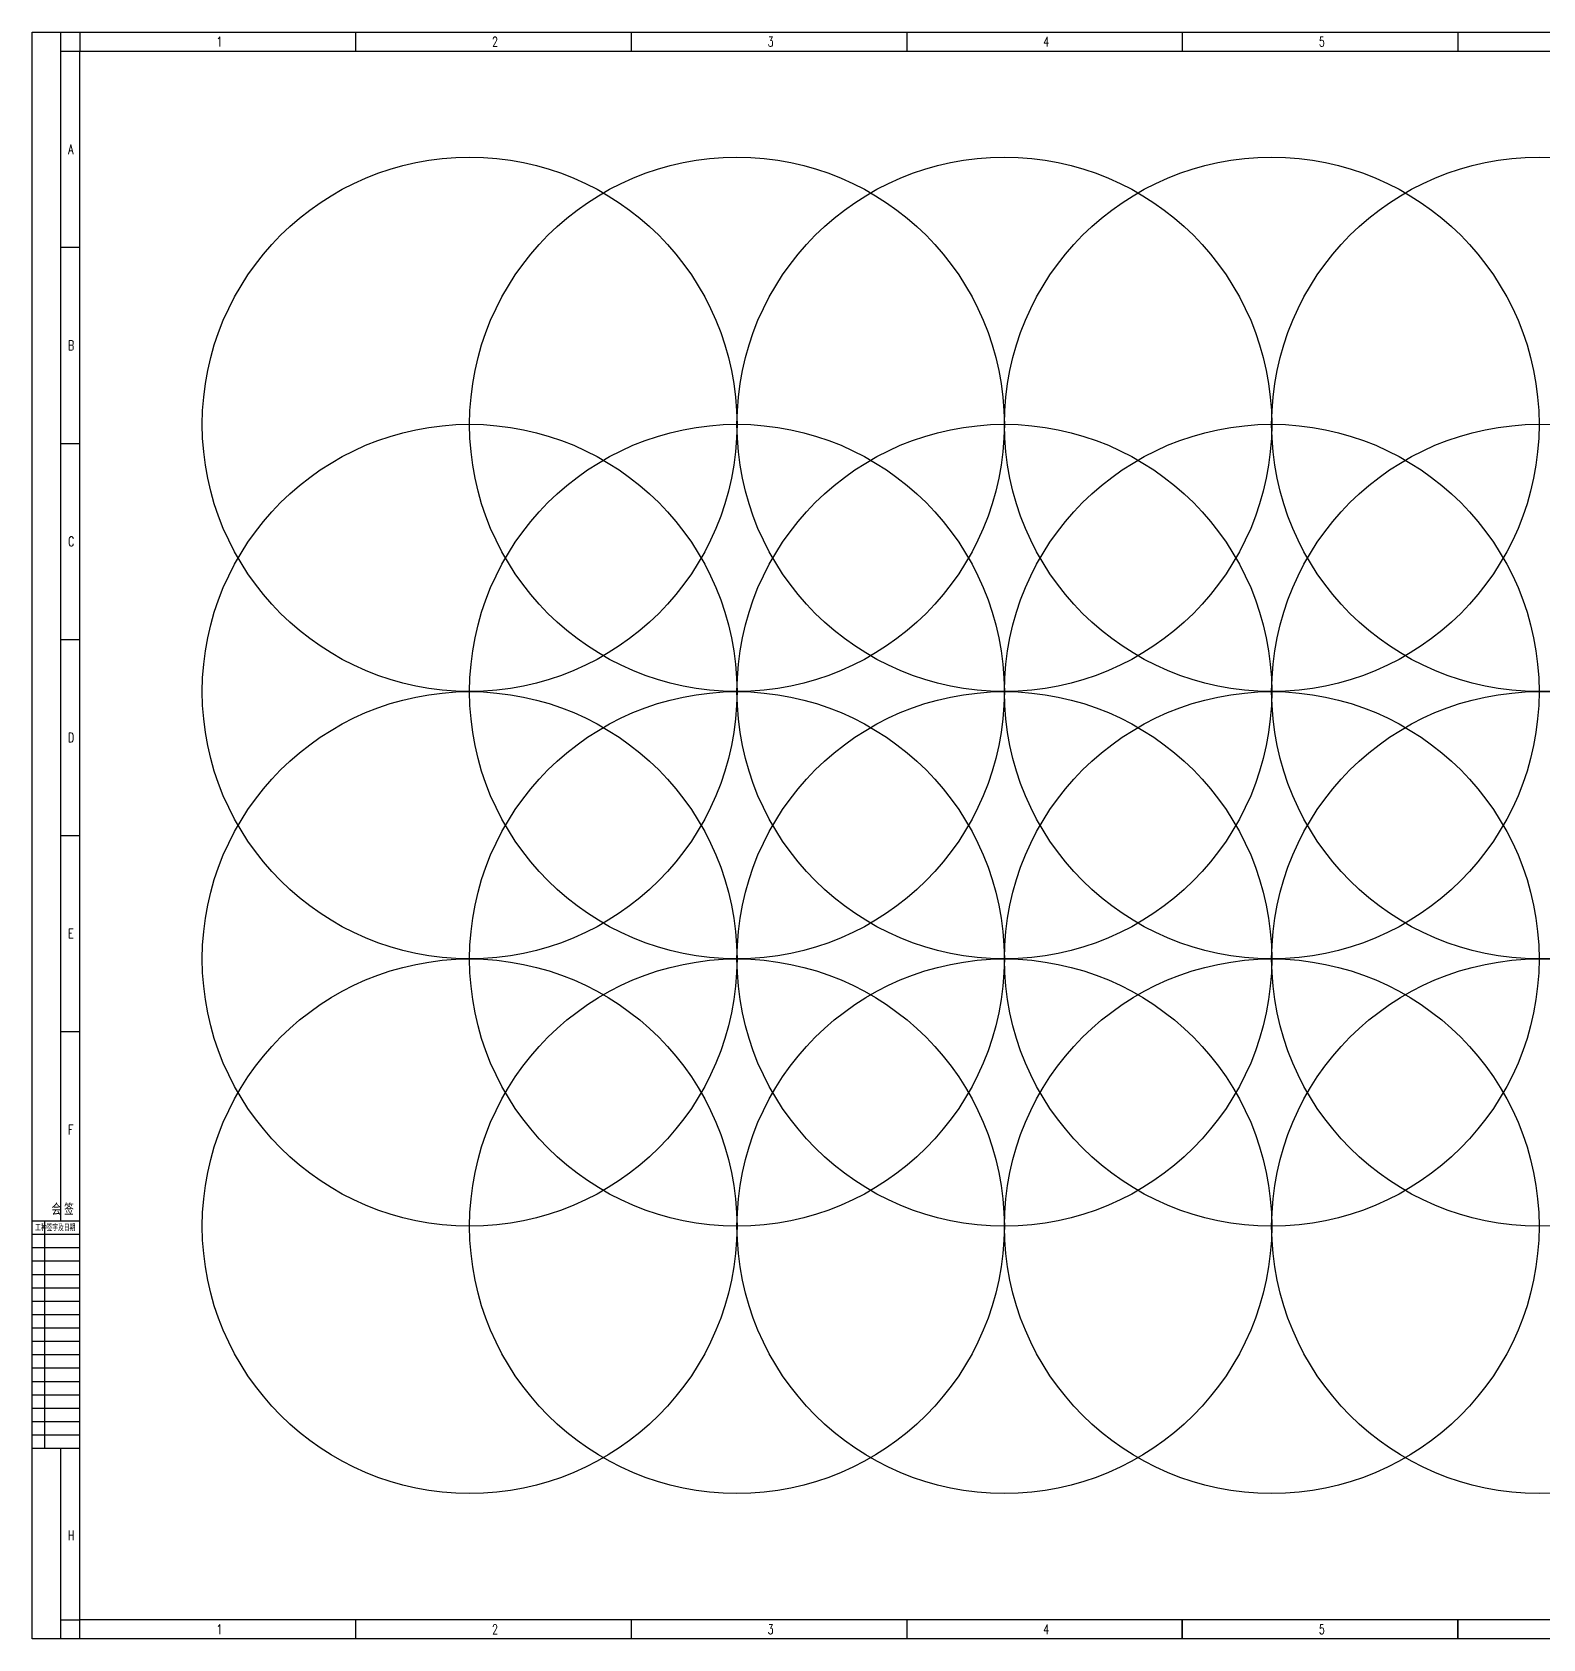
# Model space of a CAD drawing. Extents: x 8986 to 134227, y 7133 to 940687.
# Drawn here: x 8988 to 88053, y 767515 to 851615 of the extents above; entities that cross this region are included whole.
import ezdxf
from ezdxf.enums import TextEntityAlignment as Align

# ---------------------------------------------------------------- set-up
doc = ezdxf.new("R2010")
doc.units = 0
doc.layers.get('0').update_dxf_attribs({"linetype": 'CONTINUOUS'})
doc.styles.add('bine', font='binee.shx', dxfattribs={"width": 0.7, "bigfont": 'binec.shx'})
doc.styles.add('HZ', font='TXT.shx', dxfattribs={"width": 0.7, "bigfont": 'hz.shx'})

# ---------------------------------------------------------------- blocks, each defined once
blk = doc.blocks.new('会签')
at = {"color": 0}
for p, q in [((3629.69, -1305.73), (3604.69, -1305.73)), ((3611.37, -1424.73), (3611.37, -1305.73)), ((3629.69, -1312.73), (3604.69, -1312.73)), ((3629.69, -1319.73), (3604.69, -1319.73)), ((3629.69, -1326.73), (3604.69, -1326.73)), ((3629.69, -1333.73), (3604.69, -1333.73)), ((3629.69, -1340.73), (3604.69, -1340.73)), ((3629.69, -1347.73), (3604.69, -1347.73)), ((3629.69, -1354.73), (3604.69, -1354.73)), ((3629.69, -1361.73), (3604.69, -1361.73)), ((3629.69, -1368.73), (3604.69, -1368.73)), ((3629.69, -1375.73), (3604.69, -1375.73)), ((3629.69, -1382.73), (3604.69, -1382.73)), ((3629.69, -1389.73), (3604.69, -1389.73)), ((3629.69, -1396.73), (3604.69, -1396.73)), ((3629.69, -1403.73), (3604.69, -1403.73)), ((3629.69, -1410.73), (3604.69, -1410.73)), ((3629.69, -1417.73), (3604.69, -1417.73)), ((3629.69, -1424.73), (3604.69, -1424.73))]:
    blk.add_line(p, q, dxfattribs=at)
at = {"color": 0, "style": 'bine', "width": 0.7}
for s, height, p in [('会 签  ', 6, (3622.23, -1302.52)), ('工种签字及日期', 3.3, (3616.78, -1310.89))]:
    blk.add_text(s, height=height, dxfattribs=at).set_placement(p, align=Align.CENTER)

msp = doc.modelspace()

# ---------------------------------------------------------------- linework, layer by layer
at = {"color": 4, "flags": 128}
for points in [[(8988, 767515), (8988, 851615)], [(8988, 851615), (127888, 851615)], [(11488, 851615), (11488, 850615)], [(25912, 851615), (25912, 850615)], [(40336, 851615), (40336, 850615)], [(54760, 851615), (54760, 850615)], [(69184, 851615), (69184, 850615)], [(83608, 851615), (83608, 850615)], [(10488, 850615), (11488, 850615)], [(25912, 768515), (25912, 767515)], [(40336, 768515), (40336, 767515)], [(54760, 768515), (54760, 767515)], [(69184, 768515), (69184, 767515)], [(83608, 768515), (83608, 767515)], [(127888, 767515), (8988, 767515)]]:
    msp.add_lwpolyline(points, dxfattribs=at)
at = {"color": 4}
msp.add_lwpolyline([(10488, 789377), (10488, 851615)], dxfattribs=at)
at = {"flags": 128}
for points in [[(10488, 850615), (11488, 850615)], [(10488, 840352), (11488, 840352)], [(10488, 830090), (11488, 830090)], [(10488, 819827), (11488, 819827)], [(10488, 809565), (11488, 809565)], [(10488, 799302), (11488, 799302)], [(10488, 768515), (11488, 768515)], [(11488, 767515), (11488, 768515)], [(69184, 767515), (69184, 768515)], [(83608, 767515), (83608, 768515)]]:
    msp.add_lwpolyline(points, dxfattribs=at)
msp.add_lwpolyline([(11488, 850615), (126880, 850615), (126880, 768515), (11488, 768515)], close=True)
msp.add_lwpolyline([(10488, 767515), (10488, 777477)])
for centre in [(31886, 831086), (45877, 831086), (59869, 831086), (73861, 831086), (87852, 831086), (31886, 817095), (45877, 817095), (59869, 817095), (73861, 817095), (87852, 817095), (31886, 803103), (45877, 803103), (59869, 803103), (73861, 803103), (87852, 803103), (31886, 789111), (45877, 789111), (59869, 789111), (73861, 789111), (87852, 789111)]:
    msp.add_circle(centre, 13992)

# ---------------------------------------------------------------- block references
at = {"color": 0, "xscale": 100, "yscale": 100, "zscale": 100}
msp.add_blockref('会签', (-351481, 919950), dxfattribs=at)

# ---------------------------------------------------------------- texts
at = {"color": 0, "style": 'HZ', "width": 0.7}
for s, p in [('1', (18641, 850865)), ('2', (33065, 850865)), ('3', (47489, 850865)), ('4', (61913, 850865)), ('5', (76337, 850865)), ('A', (10873, 845233)), ('B', (10873, 834970)), ('C', (10873, 824708)), ('D', (10873, 814445)), ('E', (10873, 804183)), ('F', (10873, 793920)), ('H', (10873, 772688)), ('1', (18641, 767765)), ('2', (33065, 767765)), ('3', (47489, 767765)), ('4', (61913, 767765)), ('5', (76337, 767765))]:
    msp.add_text(s, height=500, dxfattribs=at).set_placement(p)

doc.saveas('drawing.dxf')
